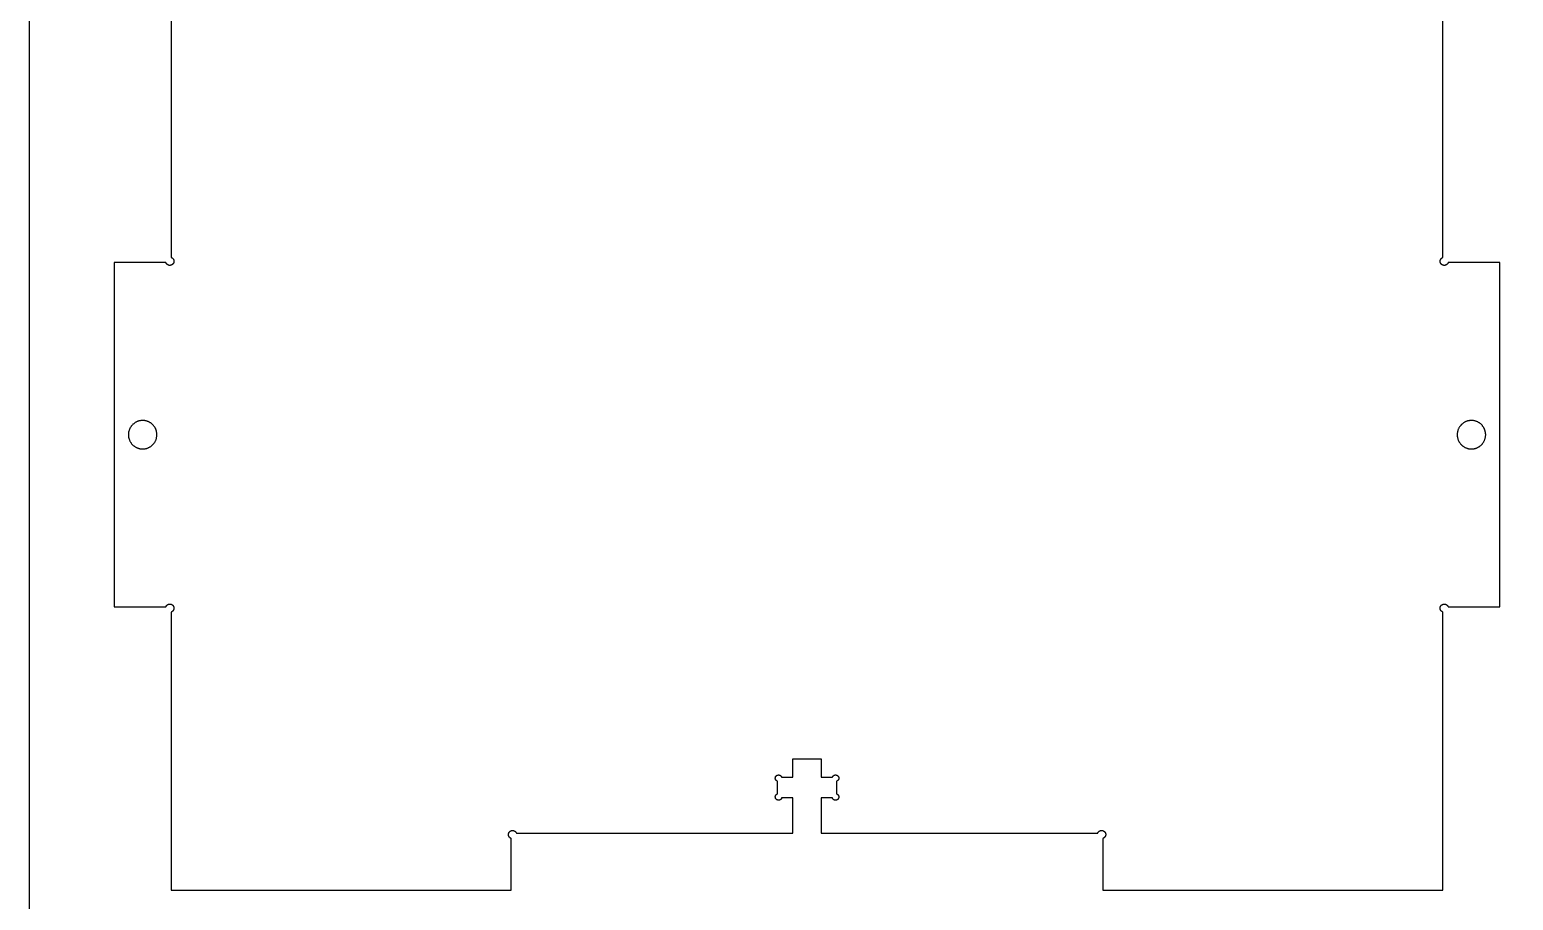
# Model space of a CAD drawing. Header units: millimetres. Extents: x -4.8 to 28.2, y -105.7 to -66.7.
# Drawn here: x -4.75 to 10.88, y -85.1 to -75.92 of the extents above; entities that cross this region are included whole.
import ezdxf

# ---------------------------------------------------------------- set-up
doc = ezdxf.new("R2010")
doc.units = ezdxf.units.MM
doc.header["$MEASUREMENT"] = 0
doc.layers.add('Aclicical-Shet', color=5, linetype='Continuous', true_color=0x0000ff)
doc.layers.add('cut', color=7, linetype='Continuous', true_color=0x000000)

msp = doc.modelspace()

# ---------------------------------------------------------------- linework, layer by layer
at = {"layer": 'Aclicical-Shet'}
msp.add_lwpolyline([(28.245, -66.744), (28.245, -105.744), (-4.755, -105.744), (-4.755, -66.744), (28.245, -66.744)], dxfattribs=at)
at = {"layer": 'cut'}
for points in [[(-3.264, -74.658), (-3.264, -78.32), (-3.263, -78.32), (-3.261, -78.321), (-3.26, -78.322), (-3.259, -78.322), (-3.257, -78.323), (-3.256, -78.324), (-3.255, -78.324), (-3.254, -78.325), (-3.252, -78.326), (-3.251, -78.327), (-3.25, -78.328), (-3.249, -78.329), (-3.248, -78.33), (-3.247, -78.331), (-3.246, -78.332), (-3.245, -78.333), (-3.244, -78.334), (-3.243, -78.336), (-3.242, -78.337), (-3.241, -78.338), (-3.24, -78.339), (-3.24, -78.341), (-3.239, -78.342), (-3.238, -78.344), (-3.238, -78.345), (-3.237, -78.346), (-3.237, -78.348), (-3.236, -78.349), (-3.236, -78.351), (-3.236, -78.352), (-3.235, -78.354), (-3.235, -78.355), (-3.235, -78.357), (-3.235, -78.358), (-3.235, -78.36), (-3.235, -78.361), (-3.235, -78.363), (-3.235, -78.364), (-3.235, -78.366), (-3.235, -78.367), (-3.235, -78.369), (-3.236, -78.37), (-3.236, -78.371), (-3.237, -78.373), (-3.237, -78.374), (-3.237, -78.376), (-3.238, -78.377), (-3.239, -78.379), (-3.239, -78.38), (-3.24, -78.381), (-3.241, -78.383), (-3.241, -78.384), (-3.242, -78.385), (-3.243, -78.386), (-3.244, -78.388), (-3.245, -78.389), (-3.246, -78.39), (-3.247, -78.391), (-3.248, -78.392), (-3.249, -78.393), (-3.25, -78.394), (-3.251, -78.395), (-3.253, -78.396), (-3.254, -78.397), (-3.255, -78.398), (-3.256, -78.398), (-3.258, -78.399), (-3.259, -78.4), (-3.26, -78.4), (-3.262, -78.401), (-3.263, -78.401), (-3.265, -78.402), (-3.266, -78.402), (-3.267, -78.403), (-3.269, -78.403), (-3.27, -78.403), (-3.272, -78.404), (-3.273, -78.404), (-3.275, -78.404), (-3.276, -78.404), (-3.278, -78.404), (-3.279, -78.404), (-3.281, -78.404), (-3.282, -78.404), (-3.284, -78.404), (-3.285, -78.404), (-3.287, -78.403), (-3.288, -78.403), (-3.29, -78.403), (-3.291, -78.402), (-3.293, -78.402), (-3.294, -78.401), (-3.295, -78.4), (-3.297, -78.4), (-3.298, -78.399), (-3.299, -78.398), (-3.301, -78.398), (-3.302, -78.397), (-3.303, -78.396), (-3.304, -78.395), (-3.306, -78.394), (-3.307, -78.393), (-3.308, -78.392), (-3.309, -78.391), (-3.31, -78.39), (-3.311, -78.389), (-3.312, -78.388), (-3.313, -78.387), (-3.314, -78.385), (-3.315, -78.384), (-3.315, -78.383), (-3.316, -78.382), (-3.317, -78.38), (-3.317, -78.379), (-3.318, -78.377), (-3.319, -78.376), (-3.319, -78.375), (-3.864, -78.375), (-3.864, -82.003), (-3.319, -82.003), (-3.319, -82.001), (-3.318, -82), (-3.317, -81.999), (-3.317, -81.997), (-3.316, -81.996), (-3.315, -81.995), (-3.315, -81.993), (-3.314, -81.992), (-3.313, -81.991), (-3.312, -81.99), (-3.311, -81.989), (-3.31, -81.987), (-3.309, -81.986), (-3.308, -81.985), (-3.307, -81.984), (-3.306, -81.983), (-3.304, -81.982), (-3.303, -81.981), (-3.302, -81.981), (-3.301, -81.98), (-3.299, -81.979), (-3.298, -81.978), (-3.297, -81.978), (-3.295, -81.977), (-3.294, -81.976), (-3.293, -81.976), (-3.291, -81.975), (-3.29, -81.975), (-3.288, -81.975), (-3.287, -81.974), (-3.285, -81.974), (-3.284, -81.974), (-3.282, -81.974), (-3.281, -81.973), (-3.279, -81.973), (-3.278, -81.973), (-3.276, -81.973), (-3.275, -81.973), (-3.273, -81.974), (-3.272, -81.974), (-3.27, -81.974), (-3.269, -81.974), (-3.267, -81.975), (-3.266, -81.975), (-3.265, -81.975), (-3.263, -81.976), (-3.262, -81.977), (-3.26, -81.977), (-3.259, -81.978), (-3.258, -81.978), (-3.256, -81.979), (-3.255, -81.98), (-3.254, -81.981), (-3.253, -81.982), (-3.251, -81.983), (-3.25, -81.983), (-3.249, -81.984), (-3.248, -81.985), (-3.247, -81.987), (-3.246, -81.988), (-3.245, -81.989), (-3.244, -81.99), (-3.243, -81.991), (-3.242, -81.992), (-3.241, -81.994), (-3.241, -81.995), (-3.24, -81.996), (-3.239, -81.998), (-3.239, -81.999), (-3.238, -82), (-3.237, -82.002), (-3.237, -82.003), (-3.237, -82.005), (-3.236, -82.006), (-3.236, -82.007), (-3.235, -82.009), (-3.235, -82.01), (-3.235, -82.012), (-3.235, -82.013), (-3.235, -82.015), (-3.235, -82.016), (-3.235, -82.018), (-3.235, -82.019), (-3.235, -82.021), (-3.235, -82.022), (-3.235, -82.024), (-3.236, -82.025), (-3.236, -82.027), (-3.236, -82.028), (-3.237, -82.03), (-3.237, -82.031), (-3.238, -82.033), (-3.238, -82.034), (-3.239, -82.035), (-3.24, -82.037), (-3.24, -82.038), (-3.241, -82.039), (-3.242, -82.041), (-3.243, -82.042), (-3.244, -82.043), (-3.245, -82.044), (-3.246, -82.045), (-3.247, -82.046), (-3.248, -82.047), (-3.249, -82.049), (-3.25, -82.05), (-3.251, -82.05), (-3.252, -82.051), (-3.254, -82.052), (-3.255, -82.053), (-3.256, -82.054), (-3.257, -82.055), (-3.259, -82.055), (-3.26, -82.056), (-3.261, -82.057), (-3.263, -82.057), (-3.264, -82.058), (-3.264, -84.989), (0.319, -84.989), (0.319, -84.443), (0.317, -84.443), (0.316, -84.442), (0.315, -84.442), (0.313, -84.441), (0.312, -84.44), (0.311, -84.44), (0.309, -84.439), (0.308, -84.438), (0.307, -84.437), (0.306, -84.436), (0.305, -84.435), (0.303, -84.434), (0.302, -84.433), (0.301, -84.432), (0.3, -84.431), (0.299, -84.43), (0.298, -84.429), (0.297, -84.428), (0.297, -84.426), (0.296, -84.425), (0.295, -84.424), (0.294, -84.423), (0.294, -84.421), (0.293, -84.42), (0.292, -84.418), (0.292, -84.417), (0.291, -84.416), (0.291, -84.414), (0.291, -84.413), (0.29, -84.411), (0.29, -84.41), (0.29, -84.408), (0.29, -84.407), (0.289, -84.405), (0.289, -84.404), (0.289, -84.402), (0.289, -84.401), (0.29, -84.399), (0.29, -84.398), (0.29, -84.396), (0.29, -84.395), (0.29, -84.393), (0.291, -84.392), (0.291, -84.39), (0.292, -84.389), (0.292, -84.388), (0.293, -84.386), (0.293, -84.385), (0.294, -84.383), (0.294, -84.382), (0.295, -84.381), (0.296, -84.38), (0.297, -84.378), (0.298, -84.377), (0.299, -84.376), (0.3, -84.375), (0.301, -84.374), (0.302, -84.372), (0.303, -84.371), (0.304, -84.37), (0.305, -84.369), (0.306, -84.368), (0.307, -84.368), (0.308, -84.367), (0.31, -84.366), (0.311, -84.365), (0.312, -84.364), (0.314, -84.364), (0.315, -84.363), (0.316, -84.362), (0.318, -84.362), (0.319, -84.361), (0.321, -84.361), (0.322, -84.361), (0.324, -84.36), (0.325, -84.36), (0.327, -84.36), (0.328, -84.359), (0.329, -84.359), (0.331, -84.359), (0.332, -84.359), (0.334, -84.359), (0.335, -84.359), (0.337, -84.359), (0.338, -84.36), (0.34, -84.36), (0.341, -84.36), (0.343, -84.36), (0.344, -84.361), (0.346, -84.361), (0.347, -84.362), (0.349, -84.362), (0.35, -84.363), (0.351, -84.364), (0.353, -84.364), (0.354, -84.365), (0.355, -84.366), (0.357, -84.366), (0.358, -84.367), (0.359, -84.368), (0.36, -84.369), (0.361, -84.37), (0.362, -84.371), (0.364, -84.372), (0.365, -84.373), (0.366, -84.374), (0.367, -84.376), (0.367, -84.377), (0.368, -84.378), (0.369, -84.379), (0.37, -84.381), (0.371, -84.382), (0.371, -84.383), (0.372, -84.385), (0.373, -84.386), (0.373, -84.387), (0.374, -84.389), (3.286, -84.389), (3.286, -84.017), (3.168, -84.017), (3.168, -84.018), (3.167, -84.019), (3.167, -84.021), (3.166, -84.022), (3.166, -84.023), (3.165, -84.024), (3.165, -84.025), (3.164, -84.026), (3.163, -84.027), (3.162, -84.028), (3.162, -84.029), (3.161, -84.029), (3.16, -84.03), (3.159, -84.031), (3.158, -84.032), (3.157, -84.033), (3.157, -84.033), (3.156, -84.034), (3.155, -84.035), (3.154, -84.035), (3.153, -84.036), (3.152, -84.037), (3.15, -84.037), (3.149, -84.038), (3.148, -84.038), (3.147, -84.039), (3.146, -84.039), (3.145, -84.039), (3.144, -84.04), (3.143, -84.04), (3.141, -84.04), (3.14, -84.04), (3.139, -84.04), (3.138, -84.041), (3.137, -84.041), (3.135, -84.041), (3.134, -84.041), (3.133, -84.04), (3.132, -84.04), (3.131, -84.04), (3.13, -84.04), (3.128, -84.04), (3.127, -84.04), (3.126, -84.039), (3.125, -84.039), (3.124, -84.038), (3.123, -84.038), (3.122, -84.038), (3.121, -84.037), (3.119, -84.037), (3.118, -84.036), (3.117, -84.035), (3.116, -84.035), (3.115, -84.034), (3.114, -84.033), (3.114, -84.033), (3.113, -84.032), (3.112, -84.031), (3.111, -84.03), (3.11, -84.029), (3.109, -84.028), (3.109, -84.027), (3.108, -84.026), (3.107, -84.026), (3.107, -84.025), (3.106, -84.023), (3.105, -84.022), (3.105, -84.021), (3.104, -84.02), (3.104, -84.019), (3.103, -84.018), (3.103, -84.017), (3.103, -84.016), (3.102, -84.015), (3.102, -84.014), (3.102, -84.012), (3.102, -84.011), (3.102, -84.01), (3.101, -84.009), (3.101, -84.008), (3.101, -84.006), (3.101, -84.005), (3.101, -84.004), (3.101, -84.003), (3.102, -84.002), (3.102, -84.001), (3.102, -83.999), (3.102, -83.998), (3.103, -83.997), (3.103, -83.996), (3.103, -83.995), (3.104, -83.994), (3.104, -83.993), (3.105, -83.991), (3.105, -83.99), (3.106, -83.989), (3.106, -83.988), (3.107, -83.987), (3.108, -83.986), (3.108, -83.985), (3.109, -83.984), (3.11, -83.984), (3.111, -83.983), (3.112, -83.982), (3.112, -83.981), (3.113, -83.98), (3.114, -83.979), (3.115, -83.979), (3.116, -83.978), (3.117, -83.977), (3.118, -83.977), (3.119, -83.976), (3.12, -83.976), (3.121, -83.975), (3.122, -83.975), (3.124, -83.974), (3.125, -83.974), (3.125, -83.841), (3.124, -83.84), (3.122, -83.84), (3.121, -83.84), (3.12, -83.839), (3.119, -83.838), (3.118, -83.838), (3.117, -83.837), (3.116, -83.837), (3.115, -83.836), (3.114, -83.835), (3.113, -83.834), (3.112, -83.834), (3.112, -83.833), (3.111, -83.832), (3.11, -83.831), (3.109, -83.83), (3.108, -83.829), (3.108, -83.828), (3.107, -83.827), (3.106, -83.826), (3.106, -83.825), (3.105, -83.824), (3.105, -83.823), (3.104, -83.822), (3.104, -83.821), (3.103, -83.82), (3.103, -83.819), (3.103, -83.818), (3.102, -83.816), (3.102, -83.815), (3.102, -83.814), (3.102, -83.813), (3.101, -83.812), (3.101, -83.811), (3.101, -83.809), (3.101, -83.808), (3.101, -83.807), (3.101, -83.806), (3.102, -83.805), (3.102, -83.803), (3.102, -83.802), (3.102, -83.801), (3.102, -83.8), (3.103, -83.799), (3.103, -83.798), (3.103, -83.797), (3.104, -83.795), (3.104, -83.794), (3.105, -83.793), (3.105, -83.792), (3.106, -83.791), (3.107, -83.79), (3.107, -83.789), (3.108, -83.788), (3.109, -83.787), (3.109, -83.786), (3.11, -83.785), (3.111, -83.785), (3.112, -83.784), (3.113, -83.783), (3.114, -83.782), (3.114, -83.781), (3.115, -83.781), (3.116, -83.78), (3.117, -83.779), (3.118, -83.779), (3.119, -83.778), (3.121, -83.778), (3.122, -83.777), (3.123, -83.777), (3.124, -83.776), (3.125, -83.776), (3.126, -83.775), (3.127, -83.775), (3.128, -83.775), (3.13, -83.775), (3.131, -83.774), (3.132, -83.774), (3.133, -83.774), (3.134, -83.774), (3.135, -83.774), (3.137, -83.774), (3.138, -83.774), (3.139, -83.774), (3.14, -83.774), (3.141, -83.775), (3.143, -83.775), (3.144, -83.775), (3.145, -83.775), (3.146, -83.776), (3.147, -83.776), (3.148, -83.777), (3.149, -83.777), (3.15, -83.777), (3.152, -83.778), (3.153, -83.779), (3.154, -83.779), (3.155, -83.78), (3.156, -83.78), (3.157, -83.781), (3.157, -83.782), (3.158, -83.783), (3.159, -83.784), (3.16, -83.784), (3.161, -83.785), (3.162, -83.786), (3.162, -83.787), (3.163, -83.788), (3.164, -83.789), (3.165, -83.79), (3.165, -83.791), (3.166, -83.792), (3.166, -83.793), (3.167, -83.794), (3.167, -83.795), (3.168, -83.796), (3.168, -83.797)], [(3.168, -83.797), (3.286, -83.797), (3.286, -83.606), (3.586, -83.606), (3.586, -83.797), (3.703, -83.797), (3.704, -83.796), (3.704, -83.795), (3.705, -83.794), (3.705, -83.793), (3.706, -83.792), (3.706, -83.791), (3.707, -83.79), (3.708, -83.789), (3.708, -83.788), (3.709, -83.787), (3.71, -83.786), (3.71, -83.785), (3.711, -83.784), (3.712, -83.784), (3.713, -83.783), (3.714, -83.782), (3.715, -83.781), (3.716, -83.78), (3.717, -83.78), (3.718, -83.779), (3.719, -83.779), (3.72, -83.778), (3.721, -83.777), (3.722, -83.777), (3.723, -83.777), (3.724, -83.776), (3.725, -83.776), (3.727, -83.775), (3.728, -83.775), (3.729, -83.775), (3.73, -83.775), (3.731, -83.774), (3.732, -83.774), (3.734, -83.774), (3.735, -83.774), (3.736, -83.774), (3.737, -83.774), (3.738, -83.774), (3.739, -83.774), (3.741, -83.774), (3.742, -83.775), (3.743, -83.775), (3.744, -83.775), (3.745, -83.775), (3.746, -83.776), (3.748, -83.776), (3.749, -83.777), (3.75, -83.777), (3.751, -83.778), (3.752, -83.778), (3.753, -83.779), (3.754, -83.779), (3.755, -83.78), (3.756, -83.781), (3.757, -83.781), (3.758, -83.782), (3.759, -83.783), (3.76, -83.784), (3.76, -83.785), (3.761, -83.785), (3.762, -83.786), (3.763, -83.787), (3.764, -83.788), (3.764, -83.789), (3.765, -83.79), (3.765, -83.791), (3.766, -83.792), (3.767, -83.793), (3.767, -83.794), (3.768, -83.795), (3.768, -83.797), (3.768, -83.798), (3.769, -83.799), (3.769, -83.8), (3.769, -83.801), (3.77, -83.802), (3.77, -83.803), (3.77, -83.805), (3.77, -83.806), (3.77, -83.807), (3.77, -83.808), (3.77, -83.809), (3.77, -83.811), (3.77, -83.812), (3.77, -83.813), (3.77, -83.814), (3.769, -83.815), (3.769, -83.816), (3.769, -83.818), (3.768, -83.819), (3.768, -83.82), (3.768, -83.821), (3.767, -83.822), (3.767, -83.823), (3.766, -83.824), (3.766, -83.825), (3.765, -83.826), (3.764, -83.827), (3.764, -83.828), (3.763, -83.829), (3.762, -83.83), (3.761, -83.831), (3.761, -83.832), (3.76, -83.833), (3.759, -83.834), (3.758, -83.834), (3.757, -83.835), (3.756, -83.836), (3.755, -83.837), (3.754, -83.837), (3.753, -83.838), (3.752, -83.838), (3.751, -83.839), (3.75, -83.84), (3.749, -83.84), (3.748, -83.84), (3.747, -83.841), (3.747, -83.974), (3.748, -83.974), (3.749, -83.975), (3.75, -83.975), (3.751, -83.976), (3.752, -83.976), (3.753, -83.977), (3.754, -83.977), (3.755, -83.978), (3.756, -83.979), (3.757, -83.979), (3.758, -83.98), (3.759, -83.981), (3.76, -83.982), (3.761, -83.983), (3.761, -83.984), (3.762, -83.984), (3.763, -83.985), (3.764, -83.986), (3.764, -83.987), (3.765, -83.988), (3.766, -83.989), (3.766, -83.99), (3.767, -83.991), (3.767, -83.993), (3.768, -83.994), (3.768, -83.995), (3.768, -83.996), (3.769, -83.997), (3.769, -83.998), (3.769, -83.999), (3.77, -84.001), (3.77, -84.002), (3.77, -84.003), (3.77, -84.004), (3.77, -84.005), (3.77, -84.006), (3.77, -84.008), (3.77, -84.009), (3.77, -84.01), (3.77, -84.011), (3.77, -84.012), (3.769, -84.014), (3.769, -84.015), (3.769, -84.016), (3.768, -84.017), (3.768, -84.018), (3.768, -84.019), (3.767, -84.02), (3.767, -84.021), (3.766, -84.022), (3.765, -84.023), (3.765, -84.025), (3.764, -84.026), (3.764, -84.026), (3.763, -84.027), (3.762, -84.028), (3.761, -84.029), (3.76, -84.03), (3.76, -84.031), (3.759, -84.032), (3.758, -84.033), (3.757, -84.033), (3.756, -84.034), (3.755, -84.035), (3.754, -84.035), (3.753, -84.036), (3.752, -84.037), (3.751, -84.037), (3.75, -84.038), (3.749, -84.038), (3.748, -84.038), (3.746, -84.039), (3.745, -84.039), (3.744, -84.04), (3.743, -84.04), (3.742, -84.04), (3.741, -84.04), (3.739, -84.04), (3.738, -84.04), (3.737, -84.041), (3.736, -84.041), (3.735, -84.041), (3.734, -84.041), (3.732, -84.04), (3.731, -84.04), (3.73, -84.04), (3.729, -84.04), (3.728, -84.04), (3.727, -84.039), (3.725, -84.039), (3.724, -84.039), (3.723, -84.038), (3.722, -84.038), (3.721, -84.037), (3.72, -84.037), (3.719, -84.036), (3.718, -84.035), (3.717, -84.035), (3.716, -84.034), (3.715, -84.033), (3.714, -84.033), (3.713, -84.032), (3.712, -84.031), (3.711, -84.03), (3.71, -84.029), (3.71, -84.029), (3.709, -84.028), (3.708, -84.027), (3.708, -84.026), (3.707, -84.025), (3.706, -84.024), (3.706, -84.023), (3.705, -84.022), (3.705, -84.021), (3.704, -84.019), (3.704, -84.018), (3.703, -84.017), (3.586, -84.017), (3.586, -84.389), (6.498, -84.389), (6.498, -84.387), (6.499, -84.386), (6.499, -84.385), (6.5, -84.383), (6.501, -84.382), (6.501, -84.381), (6.502, -84.379), (6.503, -84.378), (6.504, -84.377), (6.505, -84.376), (6.506, -84.374), (6.507, -84.373), (6.508, -84.372), (6.509, -84.371), (6.51, -84.37), (6.511, -84.369), (6.512, -84.368), (6.514, -84.367), (6.515, -84.366), (6.516, -84.366), (6.517, -84.365), (6.519, -84.364), (6.52, -84.364), (6.521, -84.363), (6.523, -84.362), (6.524, -84.362), (6.526, -84.361), (6.527, -84.361), (6.528, -84.36), (6.53, -84.36), (6.531, -84.36), (6.533, -84.36), (6.534, -84.359), (6.536, -84.359), (6.537, -84.359), (6.539, -84.359), (6.54, -84.359), (6.542, -84.359), (6.543, -84.359), (6.545, -84.36), (6.546, -84.36), (6.548, -84.36), (6.549, -84.361), (6.551, -84.361), (6.552, -84.361), (6.554, -84.362), (6.555, -84.362), (6.556, -84.363), (6.558, -84.364), (6.559, -84.364), (6.56, -84.365), (6.562, -84.366), (6.563, -84.367), (6.564, -84.368), (6.565, -84.368), (6.567, -84.369), (6.568, -84.37), (6.569, -84.371), (6.57, -84.372), (6.571, -84.374), (6.572, -84.375), (6.573, -84.376), (6.574, -84.377), (6.575, -84.378), (6.575, -84.38), (6.576, -84.381), (6.577, -84.382), (6.578, -84.383), (6.578, -84.385), (6.579, -84.386), (6.579, -84.388), (6.58, -84.389), (6.58, -84.39), (6.581, -84.392), (6.581, -84.393), (6.581, -84.395), (6.582, -84.396), (6.582, -84.398), (6.582, -84.399), (6.582, -84.401), (6.582, -84.402), (6.582, -84.404), (6.582, -84.405), (6.582, -84.407), (6.582, -84.408), (6.581, -84.41), (6.581, -84.411), (6.581, -84.413), (6.58, -84.414), (6.58, -84.416), (6.579, -84.417), (6.579, -84.418), (6.578, -84.42), (6.578, -84.421), (6.577, -84.423), (6.576, -84.424), (6.576, -84.425), (6.575, -84.426), (6.574, -84.428), (6.573, -84.429), (6.572, -84.43), (6.571, -84.431), (6.57, -84.432), (6.569, -84.433), (6.568, -84.434), (6.567, -84.435), (6.566, -84.436), (6.564, -84.437), (6.563, -84.438), (6.562, -84.439), (6.561, -84.44), (6.559, -84.44), (6.558, -84.441), (6.557, -84.442), (6.555, -84.442), (6.554, -84.443), (6.552, -84.443), (6.552, -84.989), (10.136, -84.989), (10.136, -82.058), (10.134, -82.057), (10.133, -82.057), (10.132, -82.056), (10.13, -82.055), (10.129, -82.055), (10.128, -82.054), (10.126, -82.053), (10.125, -82.052), (10.124, -82.051), (10.123, -82.05), (10.121, -82.05), (10.12, -82.049), (10.119, -82.047), (10.118, -82.046), (10.117, -82.045), (10.116, -82.044), (10.115, -82.043), (10.114, -82.042), (10.113, -82.041), (10.113, -82.039), (10.112, -82.038), (10.111, -82.037), (10.11, -82.035), (10.11, -82.034), (10.109, -82.033), (10.109, -82.031), (10.108, -82.03), (10.108, -82.028), (10.107, -82.027), (10.107, -82.025), (10.107, -82.024), (10.107, -82.022), (10.106, -82.021), (10.106, -82.019), (10.106, -82.018), (10.106, -82.016), (10.106, -82.015), (10.106, -82.013), (10.106, -82.012), (10.107, -82.01), (10.107, -82.009), (10.107, -82.007), (10.108, -82.006), (10.108, -82.005), (10.108, -82.003), (10.109, -82.002), (10.109, -82), (10.11, -81.999), (10.111, -81.998), (10.111, -81.996), (10.112, -81.995), (10.113, -81.994), (10.114, -81.992), (10.114, -81.991), (10.115, -81.99), (10.116, -81.989), (10.117, -81.988), (10.118, -81.987), (10.119, -81.985), (10.12, -81.984), (10.122, -81.983), (10.123, -81.983), (10.124, -81.982), (10.125, -81.981), (10.126, -81.98), (10.128, -81.979), (10.129, -81.978), (10.13, -81.978), (10.132, -81.977), (10.133, -81.977), (10.135, -81.976), (10.136, -81.975), (10.137, -81.975), (10.139, -81.975), (10.14, -81.974), (10.142, -81.974), (10.143, -81.974), (10.145, -81.974), (10.146, -81.973), (10.148, -81.973), (10.149, -81.973), (10.151, -81.973), (10.152, -81.973), (10.154, -81.974), (10.155, -81.974), (10.157, -81.974), (10.158, -81.974), (10.16, -81.975), (10.161, -81.975), (10.163, -81.975), (10.164, -81.976), (10.165, -81.976), (10.167, -81.977), (10.168, -81.978), (10.17, -81.978), (10.171, -81.979), (10.172, -81.98), (10.173, -81.981), (10.175, -81.981), (10.176, -81.982), (10.177, -81.983), (10.178, -81.984), (10.179, -81.985), (10.18, -81.986), (10.181, -81.987), (10.182, -81.989), (10.183, -81.99), (10.184, -81.991), (10.185, -81.992), (10.186, -81.993), (10.187, -81.995), (10.187, -81.996), (10.188, -81.997), (10.189, -81.999), (10.189, -82), (10.19, -82.001), (10.19, -82.003), (10.736, -82.003), (10.736, -78.375), (10.19, -78.375), (10.19, -78.376), (10.189, -78.377), (10.189, -78.379), (10.188, -78.38), (10.187, -78.382), (10.187, -78.383), (10.186, -78.384), (10.185, -78.385), (10.184, -78.387), (10.183, -78.388), (10.182, -78.389), (10.181, -78.39), (10.18, -78.391), (10.179, -78.392), (10.178, -78.393), (10.177, -78.394), (10.176, -78.395), (10.175, -78.396), (10.173, -78.397), (10.172, -78.398), (10.171, -78.398), (10.17, -78.399), (10.168, -78.4), (10.167, -78.4), (10.165, -78.401), (10.164, -78.402), (10.163, -78.402), (10.161, -78.403), (10.16, -78.403), (10.158, -78.403), (10.157, -78.404), (10.155, -78.404), (10.154, -78.404), (10.152, -78.404), (10.151, -78.404), (10.149, -78.404), (10.148, -78.404), (10.146, -78.404), (10.145, -78.404), (10.143, -78.404), (10.142, -78.403), (10.14, -78.403), (10.139, -78.403), (10.137, -78.402), (10.136, -78.402), (10.135, -78.401), (10.133, -78.401), (10.132, -78.4), (10.13, -78.4), (10.129, -78.399), (10.128, -78.398), (10.126, -78.398), (10.125, -78.397), (10.124, -78.396), (10.123, -78.395), (10.122, -78.394), (10.12, -78.393), (10.119, -78.392), (10.118, -78.391), (10.117, -78.39), (10.116, -78.389), (10.115, -78.388), (10.114, -78.386), (10.114, -78.385), (10.113, -78.384), (10.112, -78.383), (10.111, -78.381), (10.111, -78.38), (10.11, -78.379), (10.109, -78.377), (10.109, -78.376), (10.108, -78.374), (10.108, -78.373), (10.108, -78.371), (10.107, -78.37), (10.107, -78.369), (10.107, -78.367), (10.106, -78.366), (10.106, -78.364), (10.106, -78.363), (10.106, -78.361), (10.106, -78.36), (10.106, -78.358), (10.106, -78.357), (10.107, -78.355), (10.107, -78.354), (10.107, -78.352), (10.107, -78.351), (10.108, -78.349), (10.108, -78.348), (10.109, -78.346), (10.109, -78.345), (10.11, -78.344), (10.11, -78.342), (10.111, -78.341), (10.112, -78.339), (10.113, -78.338), (10.113, -78.337), (10.114, -78.336), (10.115, -78.334), (10.116, -78.333), (10.117, -78.332), (10.118, -78.331), (10.119, -78.33), (10.12, -78.329), (10.121, -78.328), (10.123, -78.327), (10.124, -78.326), (10.125, -78.325), (10.126, -78.324), (10.128, -78.324), (10.129, -78.323), (10.13, -78.322), (10.132, -78.322), (10.133, -78.321), (10.134, -78.32), (10.136, -78.32), (10.136, -74.658)], [(-3.414, -80.189), (-3.414, -80.184), (-3.415, -80.178), (-3.415, -80.173), (-3.416, -80.168), (-3.417, -80.163), (-3.418, -80.158), (-3.419, -80.153), (-3.42, -80.148), (-3.422, -80.143), (-3.423, -80.138), (-3.425, -80.133), (-3.427, -80.128), (-3.429, -80.123), (-3.432, -80.119), (-3.434, -80.114), (-3.437, -80.11), (-3.44, -80.105), (-3.443, -80.101), (-3.446, -80.097), (-3.449, -80.093), (-3.452, -80.089), (-3.456, -80.085), (-3.46, -80.081), (-3.463, -80.078), (-3.467, -80.074), (-3.471, -80.071), (-3.476, -80.068), (-3.48, -80.065), (-3.484, -80.062), (-3.489, -80.059), (-3.493, -80.057), (-3.498, -80.054), (-3.502, -80.052), (-3.507, -80.05), (-3.512, -80.048), (-3.517, -80.046), (-3.522, -80.045), (-3.527, -80.043), (-3.532, -80.042), (-3.537, -80.041), (-3.542, -80.04), (-3.547, -80.04), (-3.553, -80.039), (-3.558, -80.039), (-3.563, -80.039), (-3.568, -80.039), (-3.573, -80.039), (-3.579, -80.039), (-3.584, -80.04), (-3.589, -80.041), (-3.594, -80.042), (-3.599, -80.043), (-3.604, -80.044), (-3.609, -80.046), (-3.614, -80.047), (-3.619, -80.049), (-3.624, -80.051), (-3.629, -80.053), (-3.633, -80.056), (-3.638, -80.058), (-3.642, -80.061), (-3.647, -80.063), (-3.651, -80.066), (-3.655, -80.069), (-3.659, -80.073), (-3.663, -80.076), (-3.667, -80.079), (-3.671, -80.083), (-3.674, -80.087), (-3.678, -80.091), (-3.681, -80.095), (-3.684, -80.099), (-3.687, -80.103), (-3.69, -80.107), (-3.693, -80.112), (-3.696, -80.116), (-3.698, -80.121), (-3.7, -80.126), (-3.703, -80.13), (-3.704, -80.135), (-3.706, -80.14), (-3.708, -80.145), (-3.709, -80.15), (-3.711, -80.155), (-3.712, -80.16), (-3.712, -80.165), (-3.713, -80.171), (-3.714, -80.176), (-3.714, -80.181), (-3.714, -80.186), (-3.714, -80.191), (-3.714, -80.197), (-3.714, -80.202), (-3.713, -80.207), (-3.712, -80.212), (-3.712, -80.217), (-3.711, -80.222), (-3.709, -80.227), (-3.708, -80.232), (-3.706, -80.237), (-3.704, -80.242), (-3.703, -80.247), (-3.7, -80.252), (-3.698, -80.256), (-3.696, -80.261), (-3.693, -80.266), (-3.69, -80.27), (-3.687, -80.274), (-3.684, -80.279), (-3.681, -80.283), (-3.678, -80.287), (-3.674, -80.291), (-3.671, -80.294), (-3.667, -80.298), (-3.663, -80.301), (-3.659, -80.305), (-3.655, -80.308), (-3.651, -80.311), (-3.647, -80.314), (-3.642, -80.317), (-3.638, -80.319), (-3.633, -80.322), (-3.629, -80.324), (-3.624, -80.326), (-3.619, -80.328), (-3.614, -80.33), (-3.609, -80.332), (-3.604, -80.333), (-3.599, -80.335), (-3.594, -80.336), (-3.589, -80.337), (-3.584, -80.337), (-3.579, -80.338), (-3.573, -80.338), (-3.568, -80.339), (-3.563, -80.339), (-3.558, -80.339), (-3.553, -80.338), (-3.547, -80.338), (-3.542, -80.337), (-3.537, -80.336), (-3.532, -80.335), (-3.527, -80.334), (-3.522, -80.333), (-3.517, -80.331), (-3.512, -80.329), (-3.507, -80.327), (-3.502, -80.325), (-3.498, -80.323), (-3.493, -80.321), (-3.489, -80.318), (-3.484, -80.315), (-3.48, -80.313), (-3.476, -80.31), (-3.471, -80.306), (-3.467, -80.303), (-3.463, -80.3), (-3.46, -80.296), (-3.456, -80.292), (-3.452, -80.289), (-3.449, -80.285), (-3.446, -80.281), (-3.443, -80.276), (-3.44, -80.272), (-3.437, -80.268), (-3.434, -80.263), (-3.432, -80.259), (-3.429, -80.254), (-3.427, -80.249), (-3.425, -80.245), (-3.423, -80.24), (-3.422, -80.235), (-3.42, -80.23), (-3.419, -80.225), (-3.418, -80.22), (-3.417, -80.215), (-3.416, -80.209), (-3.415, -80.204), (-3.415, -80.199), (-3.414, -80.194), (-3.414, -80.189)], [(10.586, -80.189), (10.586, -80.184), (10.585, -80.178), (10.585, -80.173), (10.584, -80.168), (10.583, -80.163), (10.582, -80.158), (10.581, -80.153), (10.58, -80.148), (10.578, -80.143), (10.577, -80.138), (10.575, -80.133), (10.573, -80.128), (10.571, -80.123), (10.568, -80.119), (10.566, -80.114), (10.563, -80.11), (10.56, -80.105), (10.557, -80.101), (10.554, -80.097), (10.551, -80.093), (10.548, -80.089), (10.544, -80.085), (10.54, -80.081), (10.537, -80.078), (10.533, -80.074), (10.529, -80.071), (10.524, -80.068), (10.52, -80.065), (10.516, -80.062), (10.511, -80.059), (10.507, -80.057), (10.502, -80.054), (10.498, -80.052), (10.493, -80.05), (10.488, -80.048), (10.483, -80.046), (10.478, -80.045), (10.473, -80.043), (10.468, -80.042), (10.463, -80.041), (10.458, -80.04), (10.453, -80.04), (10.447, -80.039), (10.442, -80.039), (10.437, -80.039), (10.432, -80.039), (10.427, -80.039), (10.421, -80.039), (10.416, -80.04), (10.411, -80.041), (10.406, -80.042), (10.401, -80.043), (10.396, -80.044), (10.391, -80.046), (10.386, -80.047), (10.381, -80.049), (10.376, -80.051), (10.371, -80.053), (10.367, -80.056), (10.362, -80.058), (10.358, -80.061), (10.353, -80.063), (10.349, -80.066), (10.345, -80.069), (10.341, -80.073), (10.337, -80.076), (10.333, -80.079), (10.329, -80.083), (10.326, -80.087), (10.322, -80.091), (10.319, -80.095), (10.316, -80.099), (10.313, -80.103), (10.31, -80.107), (10.307, -80.112), (10.304, -80.116), (10.302, -80.121), (10.3, -80.126), (10.297, -80.13), (10.296, -80.135), (10.294, -80.14), (10.292, -80.145), (10.291, -80.15), (10.289, -80.155), (10.288, -80.16), (10.288, -80.165), (10.287, -80.171), (10.286, -80.176), (10.286, -80.181), (10.286, -80.186), (10.286, -80.191), (10.286, -80.197), (10.286, -80.202), (10.287, -80.207), (10.288, -80.212), (10.288, -80.217), (10.289, -80.222), (10.291, -80.227), (10.292, -80.232), (10.294, -80.237), (10.296, -80.242), (10.297, -80.247), (10.3, -80.252), (10.302, -80.256), (10.304, -80.261), (10.307, -80.266), (10.31, -80.27), (10.313, -80.274), (10.316, -80.279), (10.319, -80.283), (10.322, -80.287), (10.326, -80.291), (10.329, -80.294), (10.333, -80.298), (10.337, -80.301), (10.341, -80.305), (10.345, -80.308), (10.349, -80.311), (10.353, -80.314), (10.358, -80.317), (10.362, -80.319), (10.367, -80.322), (10.371, -80.324), (10.376, -80.326), (10.381, -80.328), (10.386, -80.33), (10.391, -80.332), (10.396, -80.333), (10.401, -80.335), (10.406, -80.336), (10.411, -80.337), (10.416, -80.337), (10.421, -80.338), (10.427, -80.338), (10.432, -80.339), (10.437, -80.339), (10.442, -80.339), (10.447, -80.338), (10.453, -80.338), (10.458, -80.337), (10.463, -80.336), (10.468, -80.335), (10.473, -80.334), (10.478, -80.333), (10.483, -80.331), (10.488, -80.329), (10.493, -80.327), (10.498, -80.325), (10.502, -80.323), (10.507, -80.321), (10.511, -80.318), (10.516, -80.315), (10.52, -80.313), (10.524, -80.31), (10.529, -80.306), (10.533, -80.303), (10.537, -80.3), (10.54, -80.296), (10.544, -80.292), (10.548, -80.289), (10.551, -80.285), (10.554, -80.281), (10.557, -80.276), (10.56, -80.272), (10.563, -80.268), (10.566, -80.263), (10.568, -80.259), (10.571, -80.254), (10.573, -80.249), (10.575, -80.245), (10.577, -80.24), (10.578, -80.235), (10.58, -80.23), (10.581, -80.225), (10.582, -80.22), (10.583, -80.215), (10.584, -80.209), (10.585, -80.204), (10.585, -80.199), (10.586, -80.194), (10.586, -80.189)]]:
    msp.add_lwpolyline(points, dxfattribs=at)

doc.saveas('drawing.dxf')
